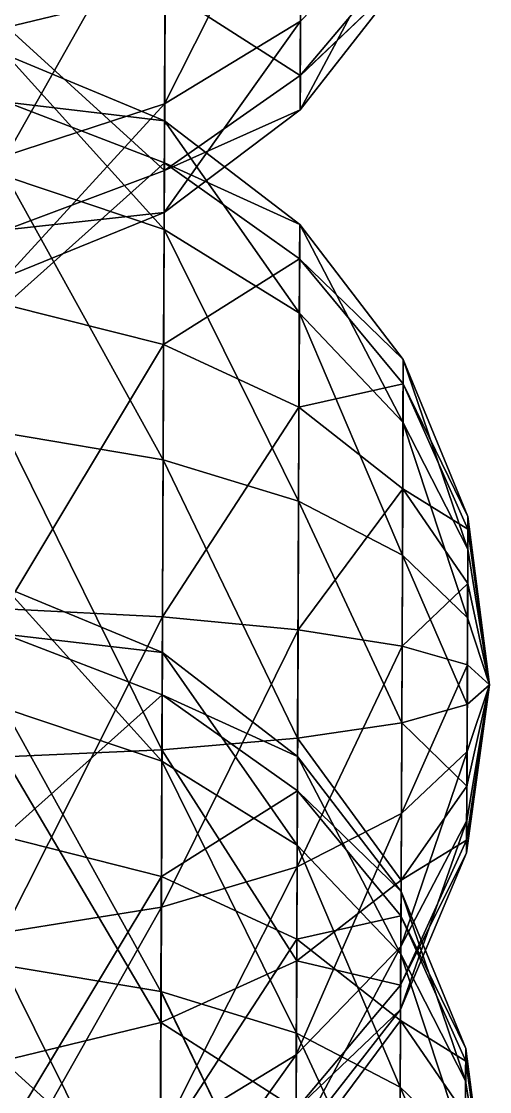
# Model space of a CAD drawing. Header units: metres. Extents: x -322 to 100, y -423 to 142.
# Drawn here: x -162.06 to -140.61, y -50.61 to -1.54 of the extents above; entities that cross this region are included whole.
import ezdxf

# ---------------------------------------------------------------- set-up
doc = ezdxf.new("R2010")
doc.units = ezdxf.units.M

msp = doc.modelspace()

# ---------------------------------------------------------------- linework, layer by layer
for points in [[(-155.47644, -0.044529, -693.59766), (-162.71915, -1.80761, -695.9994), (-162.66216, 12.12555, -701.5549), (-162.66205, 12.12565, -701.55475)], [(-149.234, 7.092902, -653.2885), (-155.45485, 5.235472, -648.9085), (-155.49805, -5.324179, -657.23663), (-155.49794, -5.324079, -657.2365)], [(-149.234, 7.092902, -653.2885), (-155.49805, -5.324179, -657.23663), (-149.26926, -1.529018, -660.0884), (-149.26915, -1.528918, -660.08826)], [(-155.45485, 5.235472, -648.9085), (-162.69505, 4.081466, -646.1551), (-162.74324, -7.696293, -655.4439), (-162.74313, -7.696193, -655.4438)], [(-155.45485, 5.235472, -648.9085), (-162.74324, -7.696293, -655.4439), (-155.49805, -5.324179, -657.23663), (-155.49794, -5.324079, -657.2365)], [(-144.48138, 3.430551, -663.8049), (-149.26926, -1.529018, -660.0884), (-149.2859, -5.595898, -670.28827), (-149.2858, -5.595797, -670.28815)], [(-144.48138, 3.430551, -663.8049), (-149.2859, -5.595898, -670.28827), (-144.49313, 0.554832, -671.0173), (-144.49303, 0.554932, -671.01715)], [(-149.27945, -4.01803, -681.155), (-155.47644, -0.044529, -693.59766), (-149.25163, 2.781799, -689.77704), (-149.25153, 2.781899, -689.7769)], [(-144.48857, 1.670553, -678.70123), (-149.27945, -4.01803, -681.155), (-149.25163, 2.781799, -689.77704), (-149.25153, 2.781899, -689.7769)], [(-144.49313, 0.554832, -671.0173), (-149.27945, -4.01803, -681.155), (-144.48857, 1.670553, -678.70123), (-144.48846, 1.670653, -678.7011)], [(-144.49313, 0.554832, -671.0173), (-149.2859, -5.595898, -670.28827), (-149.27945, -4.01803, -681.155), (-149.27934, -4.01793, -681.1549)], [(-155.51051, -8.372583, -683.0379), (-162.71915, -1.80761, -695.9994), (-155.47644, -0.044529, -693.59766), (-155.47633, -0.044429, -693.59753)], [(-149.27945, -4.01803, -681.155), (-155.51051, -8.372583, -683.0379), (-155.47644, -0.044529, -693.59766), (-155.47633, -0.044429, -693.59753)], [(-155.51051, -8.372583, -683.0379), (-162.75714, -11.096352, -684.22156), (-162.71915, -1.80761, -695.9994), (-162.71904, -1.80751, -695.99927)], [(-149.26926, -1.529018, -660.0884), (-155.49805, -5.324179, -657.23663), (-155.51842, -10.305069, -669.7288), (-155.51831, -10.304969, -669.7287)], [(-149.26926, -1.529018, -660.0884), (-155.51842, -10.305069, -669.7288), (-149.2859, -5.595898, -670.28827), (-149.2858, -5.595797, -670.28815)], [(-155.52158, -11.076832, -952.4275), (-162.74713, -8.645521, -954.2202), (-162.72441, -3.090056, -940.2869), (-162.7243, -3.089956, -940.2868)], [(-155.5012, -6.095938, -939.9353), (-162.72441, -3.090056, -940.2869), (-162.73322, -5.245462, -925.4426), (-162.73311, -5.245362, -925.4425)], [(-155.52158, -11.076832, -952.4275), (-162.72441, -3.090056, -940.2869), (-155.5012, -6.095938, -939.9353), (-155.5011, -6.095838, -939.9352)], [(-149.2859, -5.595898, -670.28827), (-155.51051, -8.372583, -683.0379), (-149.27945, -4.01803, -681.155), (-149.27934, -4.01793, -681.1549)], [(-155.50911, -8.028423, -926.6262), (-162.73322, -5.245462, -925.4426), (-162.77122, -14.534204, -913.66473), (-162.77112, -14.534104, -913.6646)], [(-155.49805, -5.324179, -657.23663), (-162.74324, -7.696293, -655.4439), (-162.76596, -13.251755, -669.3772), (-162.76585, -13.251655, -669.3771)], [(-155.49805, -5.324179, -657.23663), (-162.76596, -13.251755, -669.3772), (-155.51842, -10.305069, -669.7288), (-155.51831, -10.304969, -669.7287)], [(-155.5012, -6.095938, -939.9353), (-162.73322, -5.245462, -925.4426), (-155.50911, -8.028423, -926.6262), (-155.509, -8.028323, -926.6261)], [(-149.2859, -5.595898, -670.28827), (-155.51842, -10.305069, -669.7288), (-155.51051, -8.372583, -683.0379), (-155.5104, -8.372483, -683.0378)], [(-149.32407, -14.922823, -949.57574), (-155.52158, -11.076832, -952.4275), (-155.5012, -6.095938, -939.9353), (-155.5011, -6.095838, -939.9352)], [(-149.30743, -10.855942, -939.37585), (-155.5012, -6.095938, -939.9353), (-155.50911, -8.028423, -926.6262), (-155.509, -8.028323, -926.6261)], [(-149.32407, -14.922823, -949.57574), (-155.5012, -6.095938, -939.9353), (-149.30743, -10.855942, -939.37585), (-149.30733, -10.855842, -939.37573)], [(-155.50911, -8.028423, -926.6262), (-162.77122, -14.534204, -913.66473), (-155.54318, -16.35648, -916.06647), (-155.54308, -16.35638, -916.06635)], [(-149.31389, -12.433807, -928.5091), (-155.50911, -8.028423, -926.6262), (-155.54318, -16.35648, -916.06647), (-155.54308, -16.35638, -916.06635)], [(-149.30743, -10.855942, -939.37585), (-155.50911, -8.028423, -926.6262), (-149.31389, -12.433807, -928.5091), (-149.31378, -12.433707, -928.509)], [(-155.56477, -21.636484, -960.7556), (-162.7953, -20.423283, -963.50903), (-162.74713, -8.645521, -954.2202), (-162.74702, -8.645421, -954.2201)], [(-155.51842, -10.305069, -669.7288), (-162.75714, -11.096352, -684.22156), (-155.51051, -8.372583, -683.0379), (-155.5104, -8.372483, -683.0378)], [(-155.56477, -21.636484, -960.7556), (-162.74713, -8.645521, -954.2202), (-155.52158, -11.076832, -952.4275), (-155.52147, -11.076732, -952.42737)], [(-155.51842, -10.305069, -669.7288), (-162.76596, -13.251755, -669.3772), (-162.75714, -11.096352, -684.22156), (-162.75703, -11.096251, -684.22144)], [(-149.35933, -23.544743, -956.3756), (-155.56477, -21.636484, -960.7556), (-155.52158, -11.076832, -952.4275), (-155.52147, -11.076732, -952.42737)], [(-155.52158, -11.076832, -952.4275), (-155.52158, -11.076832, -952.4275), (-155.56477, -21.636484, -960.7556), (-155.56467, -21.636385, -960.7555)], [(-149.35933, -23.544743, -956.3756), (-155.52158, -11.076832, -952.4275), (-149.32407, -14.922823, -949.57574), (-149.32396, -14.922723, -949.5756)], [(-144.5769, -19.921396, -945.85925), (-149.32407, -14.922823, -949.57574), (-149.30743, -10.855942, -939.37585), (-149.30733, -10.855842, -939.37573)], [(-144.56516, -17.045675, -938.64685), (-149.30743, -10.855942, -939.37585), (-149.31389, -12.433807, -928.5091), (-149.31378, -12.433707, -928.509)], [(-144.5769, -19.921396, -945.85925), (-149.30743, -10.855942, -939.37585), (-144.56516, -17.045675, -938.64685), (-144.56505, -17.045576, -938.6467)], [(-149.31389, -12.433807, -928.5091), (-155.54318, -16.35648, -916.06647), (-149.3417, -19.233639, -919.8871), (-149.3416, -19.23354, -919.88696)], [(-144.56972, -18.161396, -930.9629), (-149.31389, -12.433807, -928.5091), (-149.3417, -19.233639, -919.8871), (-149.3416, -19.23354, -919.88696)], [(-144.56516, -17.045675, -938.64685), (-149.31389, -12.433807, -928.5091), (-144.56972, -18.161396, -930.9629), (-144.56961, -18.161297, -930.96277)], [(-155.54318, -16.35648, -916.06647), (-162.77122, -14.534204, -913.66473), (-162.82822, -28.46737, -908.10925), (-162.82811, -28.46727, -908.10913)], [(-144.60185, -26.018015, -950.6675), (-149.35933, -23.544743, -956.3756), (-149.32407, -14.922823, -949.57574), (-149.32396, -14.922723, -949.5756)], [(-149.32407, -14.922823, -949.57574), (-149.32407, -14.922823, -949.57574), (-149.35933, -23.544743, -956.3756), (-149.35922, -23.544643, -956.3755)], [(-144.60185, -26.018015, -950.6675), (-149.32407, -14.922823, -949.57574), (-144.5769, -19.921396, -945.85925), (-144.5768, -19.921297, -945.85913)], [(-155.54318, -16.35648, -916.06647), (-162.82822, -28.46737, -908.10925), (-155.59428, -28.848614, -911.0856), (-155.59418, -28.848515, -911.08545)], [(-149.3417, -19.233639, -919.8871), (-155.54318, -16.35648, -916.06647), (-155.59428, -28.848614, -911.0856), (-155.59418, -28.848515, -911.08545)], [(-141.60364, -25.731907, -941.5313), (-144.5769, -19.921396, -945.85925), (-144.56516, -17.045675, -938.64685), (-144.56505, -17.045576, -938.6467)], [(-141.59755, -24.243324, -937.7979), (-144.56516, -17.045675, -938.64685), (-144.56972, -18.161396, -930.9629), (-144.56961, -18.161297, -930.96277)], [(-141.60364, -25.731907, -941.5313), (-144.56516, -17.045675, -938.64685), (-141.59755, -24.243324, -937.7979), (-141.59744, -24.243225, -937.7978)], [(-144.56972, -18.161396, -930.9629), (-149.3417, -19.233639, -919.8871), (-144.58939, -22.969604, -924.8662), (-144.58928, -22.969505, -924.8661)], [(-141.59991, -24.820864, -933.8204), (-144.56972, -18.161396, -930.9629), (-144.58939, -22.969604, -924.8662), (-144.58928, -22.969505, -924.8661)], [(-141.59755, -24.243324, -937.7979), (-144.56972, -18.161396, -930.9629), (-141.59991, -24.820864, -933.8204), (-141.59981, -24.820765, -933.82025)], [(-149.3417, -19.233639, -919.8871), (-155.59428, -28.848614, -911.0856), (-149.38342, -29.433422, -915.8202), (-149.38332, -29.433323, -915.82007)], [(-144.58939, -22.969604, -924.8662), (-149.3417, -19.233639, -919.8871), (-149.38342, -29.433422, -915.8202), (-149.38332, -29.433323, -915.82007)], [(-141.61655, -28.88775, -944.02026), (-144.60185, -26.018015, -950.6675), (-144.5769, -19.921396, -945.85925), (-144.5768, -19.921297, -945.85913)], [(-144.5769, -19.921396, -945.85925), (-144.5769, -19.921396, -945.85925), (-144.60185, -26.018015, -950.6675), (-144.60175, -26.017916, -950.66736)], [(-141.61655, -28.88775, -944.02026), (-144.5769, -19.921396, -945.85925), (-141.60364, -25.731907, -941.5313), (-141.60353, -25.731808, -941.5312)], [(-155.61922, -34.945435, -962.6881), (-162.85603, -35.267487, -965.6644), (-162.7953, -20.423283, -963.50903), (-162.7952, -20.423183, -963.5089)], [(-155.61922, -34.945435, -962.6881), (-162.7953, -20.423283, -963.50903), (-155.56477, -21.636484, -960.7556), (-155.56467, -21.636385, -960.7555)], [(-149.40378, -34.411453, -957.9535), (-155.61922, -34.945435, -962.6881), (-155.56477, -21.636484, -960.7556), (-155.56467, -21.636385, -960.7555)], [(-149.40378, -34.411453, -957.9535), (-155.56477, -21.636484, -960.7556), (-149.35933, -23.544743, -956.3756), (-149.35922, -23.544643, -956.3755)], [(-144.58939, -22.969604, -924.8662), (-149.38342, -29.433422, -915.8202), (-144.61888, -30.18194, -921.9905), (-144.61877, -30.18184, -921.99036)], [(-141.61009, -27.309776, -930.6645), (-144.58939, -22.969604, -924.8662), (-144.61888, -30.18194, -921.9905), (-144.61877, -30.18184, -921.99036)], [(-141.59991, -24.820864, -933.8204), (-144.58939, -22.969604, -924.8662), (-141.61009, -27.309776, -930.6645), (-141.60999, -27.309677, -930.66437)], [(-144.63329, -33.701942, -951.7832), (-149.40378, -34.411453, -957.9535), (-149.35933, -23.544743, -956.3756), (-149.35922, -23.544643, -956.3755)], [(-144.63329, -33.701942, -951.7832), (-149.35933, -23.544743, -956.3756), (-144.60185, -26.018015, -950.6675), (-144.60175, -26.017916, -950.66736)], [(-140.60687, -31.958382, -936.88684), (-141.60364, -25.731907, -941.5313), (-141.59755, -24.243324, -937.7979), (-141.59744, -24.243225, -937.7978)], [(-140.60687, -31.958382, -936.88684), (-141.59755, -24.243324, -937.7979), (-141.59991, -24.820864, -933.8204), (-141.59981, -24.820765, -933.82025)], [(-140.60687, -31.958382, -936.88684), (-141.59991, -24.820864, -933.8204), (-141.61009, -27.309776, -930.6645), (-141.60999, -27.309677, -930.66437)], [(-140.60687, -31.958382, -936.88684), (-141.61655, -28.88775, -944.02026), (-141.60364, -25.731907, -941.5313), (-141.60353, -25.731808, -941.5312)], [(-141.60364, -25.731907, -941.5313), (-141.60364, -25.731907, -941.5313), (-141.61655, -28.88775, -944.02026), (-141.61644, -28.887651, -944.02014)], [(-141.63283, -32.865242, -944.5978), (-144.63329, -33.701942, -951.7832), (-144.60185, -26.018015, -950.6675), (-144.60175, -26.017916, -950.66736)], [(-141.63283, -32.865242, -944.5978), (-144.60185, -26.018015, -950.6675), (-141.61655, -28.88775, -944.02026), (-141.61644, -28.887651, -944.02014)], [(-155.62134, -35.462482, -784.48303), (-162.84688, -33.031174, -786.27576), (-162.82416, -27.475706, -772.34247), (-162.82405, -27.475607, -772.34235)], [(-155.60095, -30.481588, -771.99084), (-162.82416, -27.475706, -772.34247), (-162.83296, -29.631113, -757.49817), (-162.83286, -29.631014, -757.49805)], [(-155.62134, -35.462482, -784.48303), (-162.82416, -27.475706, -772.34247), (-155.60095, -30.481588, -771.99084), (-155.60085, -30.48149, -771.9907)], [(-141.61009, -27.309776, -930.6645), (-144.61888, -30.18194, -921.9905), (-141.62537, -31.043156, -929.1759), (-141.62526, -31.043056, -929.1758)], [(-140.60687, -31.958382, -936.88684), (-141.61009, -27.309776, -930.6645), (-141.62537, -31.043156, -929.1759), (-141.62526, -31.043056, -929.1758)], [(-155.59428, -28.848614, -911.0856), (-162.82822, -28.46737, -908.10925), (-162.88893, -43.31157, -910.26465), (-162.88882, -43.31147, -910.2645)], [(-155.59428, -28.848614, -911.0856), (-162.88893, -43.31157, -910.26465), (-155.64873, -42.157562, -913.01807), (-155.64862, -42.157463, -913.01794)], [(-149.38342, -29.433422, -915.8202), (-155.59428, -28.848614, -911.0856), (-155.64873, -42.157562, -913.01807), (-155.64862, -42.157463, -913.01794)], [(-140.60687, -31.958382, -936.88684), (-141.63283, -32.865242, -944.5978), (-141.61655, -28.88775, -944.02026), (-141.61644, -28.887651, -944.02014)], [(-149.38342, -29.433422, -915.8202), (-155.64873, -42.157562, -913.01807), (-149.42787, -40.300133, -917.3981), (-149.42776, -40.300034, -917.39795)], [(-144.61888, -30.18194, -921.9905), (-149.38342, -29.433422, -915.8202), (-149.42787, -40.300133, -917.3981), (-149.42776, -40.300034, -917.39795)], [(-155.60886, -32.414074, -758.68176), (-162.83296, -29.631113, -757.49817), (-162.87097, -38.919853, -745.7203), (-162.87086, -38.919754, -745.72015)], [(-155.60095, -30.481588, -771.99084), (-162.83296, -29.631113, -757.49817), (-155.60886, -32.414074, -758.68176), (-155.60875, -32.413975, -758.68164)], [(-144.61888, -30.18194, -921.9905), (-149.42787, -40.300133, -917.3981), (-144.65031, -37.865868, -923.1062), (-144.6502, -37.86577, -923.1061)], [(-141.62537, -31.043156, -929.1759), (-144.61888, -30.18194, -921.9905), (-144.65031, -37.865868, -923.1062), (-144.6502, -37.86577, -923.1061)], [(-149.42381, -39.30847, -781.6313), (-155.62134, -35.462482, -784.48303), (-155.60095, -30.481588, -771.99084), (-155.60085, -30.48149, -771.9907)], [(-149.40717, -35.241592, -771.4314), (-155.60095, -30.481588, -771.99084), (-155.60886, -32.414074, -758.68176), (-155.60875, -32.413975, -758.68164)], [(-149.42381, -39.30847, -781.6313), (-155.60095, -30.481588, -771.99084), (-149.40717, -35.241592, -771.4314), (-149.40706, -35.241493, -771.4313)], [(-141.62537, -31.043156, -929.1759), (-144.65031, -37.865868, -923.1062), (-141.64165, -35.02065, -929.7534), (-141.64154, -35.02055, -929.7533)], [(-140.60687, -31.958382, -936.88684), (-141.62537, -31.043156, -929.1759), (-141.64165, -35.02065, -929.7534), (-141.64154, -35.02055, -929.7533)], [(-140.60687, -31.958382, -936.88684), (-141.65456, -38.176495, -932.2424), (-141.66064, -39.665077, -935.97577), (-141.66054, -39.664978, -935.97565)], [(-140.60687, -31.958382, -936.88684), (-141.66064, -39.665077, -935.97577), (-141.65828, -39.087536, -939.9533), (-141.65817, -39.087437, -939.9532)], [(-140.60687, -31.958382, -936.88684), (-141.65828, -39.087536, -939.9533), (-141.6481, -36.598625, -943.1092), (-141.648, -36.598526, -943.1091)], [(-140.60687, -31.958382, -936.88684), (-141.64165, -35.02065, -929.7534), (-141.65456, -38.176495, -932.2424), (-141.65445, -38.176395, -932.24225)], [(-140.60687, -31.958382, -936.88684), (-141.6481, -36.598625, -943.1092), (-141.63283, -32.865242, -944.5978), (-141.63272, -32.865143, -944.59766)], [(-155.60886, -32.414074, -758.68176), (-162.87097, -38.919853, -745.7203), (-155.64293, -40.74213, -748.122), (-155.64282, -40.74203, -748.1219)], [(-149.41364, -36.819458, -760.56464), (-155.60886, -32.414074, -758.68176), (-155.64293, -40.74213, -748.122), (-155.64282, -40.74203, -748.1219)], [(-149.40717, -35.241592, -771.4314), (-155.60886, -32.414074, -758.68176), (-149.41364, -36.819458, -760.56464), (-149.41353, -36.81936, -760.5645)], [(-141.6481, -36.598625, -943.1092), (-144.63329, -33.701942, -951.7832), (-141.63283, -32.865242, -944.5978), (-141.63272, -32.865143, -944.59766)], [(-155.66452, -46.022133, -792.81116), (-162.89505, -44.808933, -795.5646), (-162.84688, -33.031174, -786.27576), (-162.84677, -33.031075, -786.27563)], [(-155.66452, -46.022133, -792.81116), (-162.84688, -33.031174, -786.27576), (-155.62134, -35.462482, -784.48303), (-155.62123, -35.462383, -784.4829)], [(-144.66278, -40.914276, -948.9075), (-149.40378, -34.411453, -957.9535), (-144.63329, -33.701942, -951.7832), (-144.63318, -33.701843, -951.7831)], [(-141.6481, -36.598625, -943.1092), (-144.66278, -40.914276, -948.9075), (-144.63329, -33.701942, -951.7832), (-144.63318, -33.701843, -951.7831)], [(-149.44551, -44.611237, -953.8866), (-155.61922, -34.945435, -962.6881), (-149.40378, -34.411453, -957.9535), (-149.40367, -34.411354, -957.95337)], [(-144.66278, -40.914276, -948.9075), (-149.44551, -44.611237, -953.8866), (-149.40378, -34.411453, -957.9535), (-149.40367, -34.411354, -957.95337)], [(-155.67032, -47.437565, -957.7072), (-162.91302, -49.200645, -960.10895), (-162.85603, -35.267487, -965.6644), (-162.85593, -35.267387, -965.6643)], [(-155.67032, -47.437565, -957.7072), (-162.85603, -35.267487, -965.6644), (-155.61922, -34.945435, -962.6881), (-155.61911, -34.945335, -962.688)], [(-149.44551, -44.611237, -953.8866), (-155.67032, -47.437565, -957.7072), (-155.61922, -34.945435, -962.6881), (-155.61911, -34.945335, -962.688)], [(-144.67667, -44.307045, -777.9148), (-149.42381, -39.30847, -781.6313), (-149.40717, -35.241592, -771.4314), (-149.40706, -35.241493, -771.4313)], [(-144.6649, -41.431328, -770.7024), (-149.40717, -35.241592, -771.4314), (-149.41364, -36.819458, -760.56464), (-149.41353, -36.81936, -760.5645)], [(-144.67667, -44.307045, -777.9148), (-149.40717, -35.241592, -771.4314), (-144.6649, -41.431328, -770.7024), (-144.6648, -41.43123, -770.7023)], [(-141.64165, -35.02065, -929.7534), (-144.65031, -37.865868, -923.1062), (-144.67526, -43.962486, -927.9144), (-144.67516, -43.962387, -927.9143)], [(-141.64165, -35.02065, -929.7534), (-144.67526, -43.962486, -927.9144), (-141.65456, -38.176495, -932.2424), (-141.65445, -38.176395, -932.24225)], [(-149.45908, -47.930393, -788.43115), (-155.66452, -46.022133, -792.81116), (-155.62134, -35.462482, -784.48303), (-155.62123, -35.462383, -784.4829)], [(-155.62134, -35.462482, -784.48303), (-155.62134, -35.462482, -784.48303), (-155.66452, -46.022133, -792.81116), (-155.66441, -46.022034, -792.81104)], [(-149.45908, -47.930393, -788.43115), (-155.62134, -35.462482, -784.48303), (-149.42381, -39.30847, -781.6313), (-149.4237, -39.308372, -781.63116)], [(-141.65828, -39.087536, -939.9533), (-144.66278, -40.914276, -948.9075), (-141.6481, -36.598625, -943.1092), (-141.648, -36.598526, -943.1091)], [(-149.41364, -36.819458, -760.56464), (-155.64293, -40.74213, -748.122), (-149.44144, -43.61929, -751.9426), (-149.44133, -43.61919, -751.9425)], [(-144.66946, -42.547047, -763.01843), (-149.41364, -36.819458, -760.56464), (-149.44144, -43.61929, -751.9426), (-149.44133, -43.61919, -751.9425)], [(-144.6649, -41.431328, -770.7024), (-149.41364, -36.819458, -760.56464), (-144.66946, -42.547047, -763.01843), (-144.66936, -42.546947, -763.0183)], [(-144.65031, -37.865868, -923.1062), (-149.42787, -40.300133, -917.3981), (-149.46313, -48.922054, -924.19794), (-149.46303, -48.921955, -924.1978)], [(-144.65031, -37.865868, -923.1062), (-149.46313, -48.922054, -924.19794), (-144.67526, -43.962486, -927.9144), (-144.67516, -43.962387, -927.9143)], [(-141.65456, -38.176495, -932.2424), (-144.67526, -43.962486, -927.9144), (-144.68701, -46.838203, -935.12683), (-144.6869, -46.838104, -935.1267)], [(-141.65456, -38.176495, -932.2424), (-144.68701, -46.838203, -935.12683), (-141.66064, -39.665077, -935.97577), (-141.66054, -39.664978, -935.97565)], [(-155.64293, -40.74213, -748.122), (-162.87097, -38.919853, -745.7203), (-162.92796, -52.85302, -740.1648), (-162.92786, -52.85292, -740.1647)], [(-141.66064, -39.665077, -935.97577), (-144.68245, -45.72248, -942.8108), (-141.65828, -39.087536, -939.9533), (-141.65817, -39.087437, -939.9532)], [(-141.65828, -39.087536, -939.9533), (-144.68245, -45.72248, -942.8108), (-144.66278, -40.914276, -948.9075), (-144.66267, -40.914177, -948.90735)], [(-144.7016, -50.403667, -782.723), (-149.45908, -47.930393, -788.43115), (-149.42381, -39.30847, -781.6313), (-149.4237, -39.308372, -781.63116)], [(-149.42381, -39.30847, -781.6313), (-149.42381, -39.30847, -781.6313), (-149.45908, -47.930393, -788.43115), (-149.45897, -47.930294, -788.431)], [(-144.7016, -50.403667, -782.723), (-149.42381, -39.30847, -781.6313), (-144.67667, -44.307045, -777.9148), (-144.67656, -44.306946, -777.9147)], [(-141.66064, -39.665077, -935.97577), (-144.68701, -46.838203, -935.12683), (-144.68245, -45.72248, -942.8108), (-144.68234, -45.72238, -942.81067)], [(-149.42787, -40.300133, -917.3981), (-155.64873, -42.157562, -913.01807), (-155.69193, -52.717216, -921.3462), (-155.69182, -52.717117, -921.34607)], [(-149.42787, -40.300133, -917.3981), (-155.69193, -52.717216, -921.3462), (-149.46313, -48.922054, -924.19794), (-149.46303, -48.921955, -924.1978)], [(-155.64293, -40.74213, -748.122), (-162.92796, -52.85302, -740.1648), (-155.69403, -53.234264, -743.1411), (-155.69392, -53.234165, -743.141)], [(-149.44144, -43.61929, -751.9426), (-155.64293, -40.74213, -748.122), (-155.69403, -53.234264, -743.1411), (-155.69392, -53.234165, -743.141)], [(-144.68245, -45.72248, -942.8108), (-149.44551, -44.611237, -953.8866), (-144.66278, -40.914276, -948.9075), (-144.66267, -40.914177, -948.90735)], [(-141.70338, -50.117558, -773.58685), (-144.67667, -44.307045, -777.9148), (-144.6649, -41.431328, -770.7024), (-144.6648, -41.43123, -770.7023)], [(-141.6973, -48.628975, -769.85345), (-144.6649, -41.431328, -770.7024), (-144.66946, -42.547047, -763.01843), (-144.66936, -42.546947, -763.0183)], [(-141.70338, -50.117558, -773.58685), (-144.6649, -41.431328, -770.7024), (-141.6973, -48.628975, -769.85345), (-141.69719, -48.628876, -769.85333)], [(-155.64873, -42.157562, -913.01807), (-162.88893, -43.31157, -910.26465), (-162.93712, -55.08933, -919.55347), (-162.93701, -55.08923, -919.55334)], [(-155.64873, -42.157562, -913.01807), (-162.93712, -55.08933, -919.55347), (-155.69193, -52.717216, -921.3462), (-155.69182, -52.717117, -921.34607)], [(-144.66946, -42.547047, -763.01843), (-149.44144, -43.61929, -751.9426), (-144.68913, -47.355255, -756.92175), (-144.68903, -47.355156, -756.92163)], [(-141.69966, -49.206512, -765.8759), (-144.66946, -42.547047, -763.01843), (-144.68913, -47.355255, -756.92175), (-144.68903, -47.355156, -756.92163)], [(-141.6973, -48.628975, -769.85345), (-144.66946, -42.547047, -763.01843), (-141.69966, -49.206512, -765.8759), (-141.69955, -49.206413, -765.8758)], [(-149.44144, -43.61929, -751.9426), (-155.69403, -53.234264, -743.1411), (-149.48317, -53.819073, -747.87573), (-149.48306, -53.818974, -747.8756)], [(-144.68913, -47.355255, -756.92175), (-149.44144, -43.61929, -751.9426), (-149.48317, -53.819073, -747.87573), (-149.48306, -53.818974, -747.8756)], [(-144.67526, -43.962486, -927.9144), (-149.46313, -48.922054, -924.19794), (-149.47978, -52.988934, -934.3978), (-149.47968, -52.988834, -934.3977)], [(-144.67526, -43.962486, -927.9144), (-149.47978, -52.988934, -934.3978), (-144.68701, -46.838203, -935.12683), (-144.6869, -46.838104, -935.1267)], [(-149.47333, -51.411064, -945.2646), (-155.67032, -47.437565, -957.7072), (-149.44551, -44.611237, -953.8866), (-149.4454, -44.611137, -953.8865)], [(-144.68245, -45.72248, -942.8108), (-149.47333, -51.411064, -945.2646), (-149.44551, -44.611237, -953.8866), (-149.4454, -44.611137, -953.8865)], [(-141.7163, -53.2734, -776.0758), (-144.7016, -50.403667, -782.723), (-144.67667, -44.307045, -777.9148), (-144.67656, -44.306946, -777.9147)], [(-144.67667, -44.307045, -777.9148), (-144.67667, -44.307045, -777.9148), (-144.7016, -50.403667, -782.723), (-144.70149, -50.40357, -782.7229)], [(-141.7163, -53.2734, -776.0758), (-144.67667, -44.307045, -777.9148), (-141.70338, -50.117558, -773.58685), (-141.70328, -50.11746, -773.58673)], [(-155.71896, -59.331085, -794.74365), (-162.95578, -59.653137, -797.72), (-162.89505, -44.808933, -795.5646), (-162.89494, -44.808834, -795.56445)], [(-155.71896, -59.331085, -794.74365), (-162.89505, -44.808933, -795.5646), (-155.66452, -46.022133, -792.81116), (-155.66441, -46.022034, -792.81104)], [(-149.50352, -58.797104, -790.00903), (-155.71896, -59.331085, -794.74365), (-155.66452, -46.022133, -792.81116), (-155.66441, -46.022034, -792.81104)], [(-149.50352, -58.797104, -790.00903), (-155.66452, -46.022133, -792.81116), (-149.45908, -47.930393, -788.43115), (-149.45897, -47.930294, -788.431)], [(-144.68701, -46.838203, -935.12683), (-149.47333, -51.411064, -945.2646), (-144.68245, -45.72248, -942.8108), (-144.68234, -45.72238, -942.81067)], [(-144.68701, -46.838203, -935.12683), (-149.47978, -52.988934, -934.3978), (-149.47333, -51.411064, -945.2646), (-149.47322, -51.410965, -945.26447)], [(-155.70439, -55.765617, -947.14746), (-162.91302, -49.200645, -960.10895), (-155.67032, -47.437565, -957.7072), (-155.67021, -47.437466, -957.7071)], [(-149.47333, -51.411064, -945.2646), (-155.70439, -55.765617, -947.14746), (-155.67032, -47.437565, -957.7072), (-155.67021, -47.437466, -957.7071)], [(-144.68913, -47.355255, -756.92175), (-149.48317, -53.819073, -747.87573), (-144.71863, -54.567593, -754.046), (-144.71852, -54.567493, -754.0459)], [(-141.70984, -51.695427, -762.72003), (-144.68913, -47.355255, -756.92175), (-144.71863, -54.567593, -754.046), (-144.71852, -54.567493, -754.0459)], [(-141.69966, -49.206512, -765.8759), (-144.68913, -47.355255, -756.92175), (-141.70984, -51.695427, -762.72003), (-141.70973, -51.695328, -762.7199)], [(-144.73303, -58.087593, -783.83875), (-149.50352, -58.797104, -790.00903), (-149.45908, -47.930393, -788.43115), (-149.45897, -47.930294, -788.431)], [(-144.73303, -58.087593, -783.83875), (-149.45908, -47.930393, -788.43115), (-144.7016, -50.403667, -782.723), (-144.70149, -50.40357, -782.7229)], [(-149.46313, -48.922054, -924.19794), (-155.69193, -52.717216, -921.3462), (-155.7123, -57.698105, -933.8384), (-155.71219, -57.698006, -933.83826)], [(-149.46313, -48.922054, -924.19794), (-155.7123, -57.698105, -933.8384), (-149.47978, -52.988934, -934.3978), (-149.47968, -52.988834, -934.3977)], [(-140.70662, -56.344032, -768.9424), (-141.70338, -50.117558, -773.58685), (-141.6973, -48.628975, -769.85345), (-141.69719, -48.628876, -769.85333)], [(-140.70662, -56.344032, -768.9424), (-141.6973, -48.628975, -769.85345), (-141.69966, -49.206512, -765.8759), (-141.69955, -49.206413, -765.8758)], [(-155.70439, -55.765617, -947.14746), (-162.95102, -58.489388, -948.3311), (-162.91302, -49.200645, -960.10895), (-162.91292, -49.200546, -960.1088)], [(-140.70662, -56.344032, -768.9424), (-141.69966, -49.206512, -765.8759), (-141.70984, -51.695427, -762.72003), (-141.70973, -51.695328, -762.7199)], [(-141.73257, -57.250893, -776.6533), (-144.73303, -58.087593, -783.83875), (-144.7016, -50.403667, -782.723), (-144.70149, -50.40357, -782.7229)], [(-141.73257, -57.250893, -776.6533), (-144.7016, -50.403667, -782.723), (-141.7163, -53.2734, -776.0758), (-141.71619, -53.2733, -776.0757)], [(-140.70662, -56.344032, -768.9424), (-141.7163, -53.2734, -776.0758), (-141.70338, -50.117558, -773.58685), (-141.70328, -50.11746, -773.58673)], [(-141.70338, -50.117558, -773.58685), (-141.70338, -50.117558, -773.58685), (-141.7163, -53.2734, -776.0758), (-141.71619, -53.2733, -776.0757)]]:
    msp.add_3dface(points)

doc.saveas('drawing.dxf')
